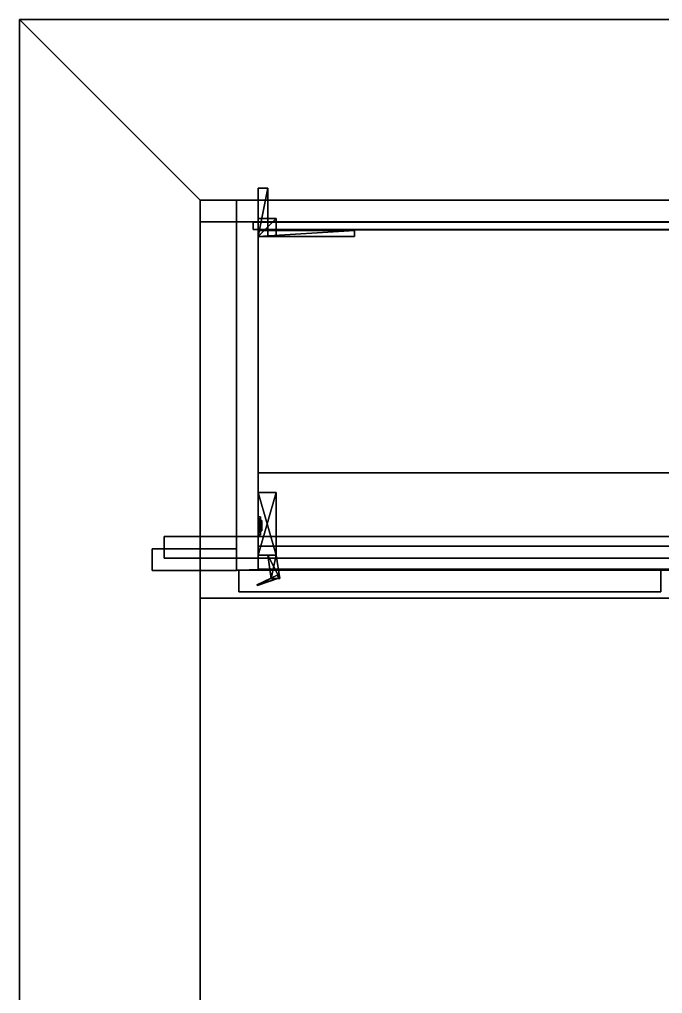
# Model space of a CAD drawing. Extents: x 0 to 5234, y -4951 to 0.
# Drawn here: x 0 to 534, y -808 to 0 of the extents above; entities that cross this region are included whole.
import ezdxf

# ---------------------------------------------------------------- set-up
doc = ezdxf.new("R2010")
doc.units = 0
for name, color, linetype in [('LAYER0', 7, 'CONTINUOUS'), ('LAYER1', 7, 'CONTINUOUS'), ('LAYER100', 7, 'CONTINUOUS'), ('LAYER101', 7, 'CONTINUOUS'), ('LAYER102', 253, 'CONTINUOUS'), ('LAYER103', 253, 'CONTINUOUS'), ('LAYER104', 253, 'CONTINUOUS'), ('LAYER105', 253, 'CONTINUOUS'), ('LAYER39', 7, 'CONTINUOUS'), ('LAYER42', 7, 'CONTINUOUS'), ('LAYER43', 7, 'CONTINUOUS'), ('LAYER47', 7, 'CONTINUOUS'), ('LAYER49', 2, 'CONTINUOUS'), ('LAYER50', 7, 'CONTINUOUS'), ('LAYER51', 253, 'CONTINUOUS'), ('LAYER52', 253, 'CONTINUOUS'), ('LAYER53', 253, 'CONTINUOUS'), ('LAYER54', 253, 'CONTINUOUS'), ('LAYER55', 253, 'CONTINUOUS'), ('LAYER56', 253, 'CONTINUOUS'), ('LAYER73', 7, 'CONTINUOUS'), ('LAYER94', 28, 'CONTINUOUS'), ('LAYER95', 253, 'CONTINUOUS'), ('LAYER96', 28, 'CONTINUOUS'), ('LAYER97', 253, 'CONTINUOUS'), ('LAYER98', 253, 'CONTINUOUS'), ('LAYER99', 7, 'CONTINUOUS')]:
    doc.layers.add(name, color=color, linetype=linetype)

msp = doc.modelspace()

# ---------------------------------------------------------------- linework, layer by layer
at = {"layer": 'LAYER0', "invisible_edges": 1}
for points in [[(5234, 0), (0, -4951), (0, 0), (5234, 0)], [(0, 0, 5), (5234, 0), (0, 0), (0, 0, 5)], [(5234, 0), (0, 0, 5), (5234, 0, 5), (5234, 0)], [(0, 0, 5), (0, -4951), (0, -4951, 5), (0, 0, 5)], [(0, -4951), (0, 0, 5), (0, 0), (0, -4951)], [(5234, -4951, 5), (0, 0, 5), (0, -4951, 5), (5234, -4951, 5)], [(0, 0, 5), (5234, -4951, 5), (5234, 0, 5), (0, 0, 5)], [(0, -4951), (5234, 0), (5234, -4951), (0, -4951)]]:
    msp.add_3dface(points, dxfattribs=at)
at = {"layer": 'LAYER1', "invisible_edges": 1}
for points in [[(150, -150, 5), (0, -3183, 5), (0, 0, 5), (150, -150, 5)], [(0, 0, 5), (150, -150, 2408), (150, -150, 5), (0, 0, 5)], [(150, -150, 2408), (0, 0, 5), (0, 0, 2408), (150, -150, 2408)], [(0, 0, 2408), (0, -3183, 5), (0, -3183, 2408), (0, 0, 2408)], [(0, -3183, 5), (0, 0, 2408), (0, 0, 5), (0, -3183, 5)], [(150, -3033, 2408), (0, 0, 2408), (0, -3183, 2408), (150, -3033, 2408)], [(0, 0, 2408), (150, -3033, 2408), (150, -150, 2408), (0, 0, 2408)], [(0, -3183, 5), (150, -150, 5), (150, -3033, 5), (0, -3183, 5)], [(150, -150, 5), (150, -3033, 2408), (150, -3033, 5), (150, -150, 5)], [(150, -3033, 2408), (150, -150, 5), (150, -150, 2408), (150, -3033, 2408)]]:
    msp.add_3dface(points, dxfattribs=at)
at = {"layer": 'LAYER100', "invisible_edges": 1}
for points in [[(194, -168.2998, 110), (194, -174.2998, 844.5), (194, -168.2998, 844.5), (194, -168.2998, 110)], [(194, -174.2998, 844.5), (194, -168.2998, 110), (194, -174.2998, 110), (194, -174.2998, 844.5)], [(1916, -168.2998, 844.5), (194, -174.2998, 844.5), (1916, -174.2998, 844.5), (1916, -168.2998, 844.5)], [(194, -174.2998, 844.5), (1916, -168.2998, 844.5), (194, -168.2998, 844.5), (194, -174.2998, 844.5)], [(194, -168.2998, 110), (1916, -174.2998, 110), (194, -174.2998, 110), (194, -168.2998, 110)], [(1916, -174.2998, 110), (194, -168.2998, 110), (1916, -168.2998, 110), (1916, -174.2998, 110)], [(1916, -168.2998, 844.5), (194, -168.2998, 110), (194, -168.2998, 844.5), (1916, -168.2998, 844.5)], [(194, -168.2998, 110), (1916, -168.2998, 844.5), (1916, -168.2998, 110), (194, -168.2998, 110)], [(1916, -174.2998, 110), (194, -174.2998, 844.5), (194, -174.2998, 110), (1916, -174.2998, 110)], [(194, -174.2998, 844.5), (1916, -174.2998, 110), (1916, -174.2998, 844.5), (194, -174.2998, 844.5)]]:
    msp.add_3dface(points, dxfattribs=at)
at = {"layer": 'LAYER101', "invisible_edges": 1}
for points in [[(1912, -150, 845), (198, -150, 725), (198, -150, 845), (1912, -150, 845)], [(198, -150, 725), (1912, -150, 845), (1912, -150, 725), (198, -150, 725)], [(198, -168, 845), (198, -150, 725), (198, -168, 725), (198, -168, 845)], [(198, -150, 725), (198, -168, 845), (198, -150, 845), (198, -150, 725)], [(1912, -168, 725), (198, -150, 725), (1912, -150, 725), (1912, -168, 725)], [(198, -150, 725), (1912, -168, 725), (198, -168, 725), (198, -150, 725)], [(198, -168, 845), (1912, -150, 845), (198, -150, 845), (198, -168, 845)], [(1912, -150, 845), (198, -168, 845), (1912, -168, 845), (1912, -150, 845)], [(1912, -168, 725), (198, -168, 845), (198, -168, 725), (1912, -168, 725)], [(198, -168, 845), (1912, -168, 725), (1912, -168, 845), (198, -168, 845)]]:
    msp.add_3dface(points, dxfattribs=at)
at = {"layer": 'LAYER102', "invisible_edges": 1}
for points in [[(110, -439.0688, 845), (180, -439.0688, 95), (110, -439.0688, 95), (110, -439.0688, 845)], [(180, -439.0688, 95), (110, -439.0688, 845), (180, -439.0688, 845), (180, -439.0688, 95)], [(110, -457.0688, 95), (180, -439.0688, 95), (180, -457.0688, 95), (110, -457.0688, 95)], [(180, -439.0688, 95), (110, -457.0688, 95), (110, -439.0688, 95), (180, -439.0688, 95)], [(110, -439.0688, 845), (180, -457.0688, 845), (180, -439.0688, 845), (110, -439.0688, 845)], [(180, -457.0688, 845), (110, -439.0688, 845), (110, -457.0688, 845), (180, -457.0688, 845)], [(110, -457.0688, 95), (110, -439.0688, 845), (110, -439.0688, 95), (110, -457.0688, 95)], [(110, -439.0688, 845), (110, -457.0688, 95), (110, -457.0688, 845), (110, -439.0688, 845)], [(180, -457.0688, 845), (180, -439.0688, 95), (180, -439.0688, 845), (180, -457.0688, 845)], [(180, -439.0688, 95), (180, -457.0688, 845), (180, -457.0688, 95), (180, -439.0688, 95)], [(180, -457.0688, 845), (110, -457.0688, 95), (180, -457.0688, 95), (180, -457.0688, 845)], [(110, -457.0688, 95), (180, -457.0688, 845), (110, -457.0688, 845), (110, -457.0688, 95)]]:
    msp.add_3dface(points, dxfattribs=at)
at = {"layer": 'LAYER103', "invisible_edges": 1}
for points in [[(2850, -150, 845), (150, -480, 845), (150, -150, 845), (2850, -150, 845)], [(150, -480, 845), (2850, -150, 845), (2850, -480, 845), (150, -480, 845)], [(150, -150, 863), (150, -480, 845), (150, -480, 863), (150, -150, 863)], [(150, -480, 845), (150, -150, 863), (150, -150, 845), (150, -480, 845)], [(150, -150, 863), (2850, -150, 845), (150, -150, 845), (150, -150, 863)], [(2850, -150, 845), (150, -150, 863), (2850, -150, 863), (2850, -150, 845)], [(2850, -480, 863), (150, -150, 863), (150, -480, 863), (2850, -480, 863)], [(150, -150, 863), (2850, -480, 863), (2850, -150, 863), (150, -150, 863)], [(2850, -480, 863), (150, -480, 845), (2850, -480, 845), (2850, -480, 863)], [(150, -480, 845), (2850, -480, 863), (150, -480, 863), (150, -480, 845)]]:
    msp.add_3dface(points, dxfattribs=at)
at = {"layer": 'LAYER104', "invisible_edges": 1}
for points in [[(150, -150, 863), (2850, -150, 933), (2850, -150, 863), (150, -150, 863)], [(2850, -150, 933), (150, -150, 863), (150, -150, 933), (2850, -150, 933)], [(150, -168, 933), (2850, -150, 933), (150, -150, 933), (150, -168, 933)], [(2850, -150, 933), (150, -168, 933), (2850, -168, 933), (2850, -150, 933)], [(150, -150, 863), (150, -168, 933), (150, -150, 933), (150, -150, 863)], [(150, -168, 933), (150, -150, 863), (150, -168, 863), (150, -168, 933)], [(2850, -168, 863), (150, -150, 863), (2850, -150, 863), (2850, -168, 863)], [(150, -150, 863), (2850, -168, 863), (150, -168, 863), (150, -150, 863)], [(150, -168, 933), (2850, -168, 863), (2850, -168, 933), (150, -168, 933)], [(2850, -168, 863), (150, -168, 933), (150, -168, 863), (2850, -168, 863)]]:
    msp.add_3dface(points, dxfattribs=at)
at = {"layer": 'LAYER105', "invisible_edges": 1}
for points in [[(120, -429, 5), (1920, -429, 95), (1920, -429, 5), (120, -429, 5)], [(1920, -429, 95), (120, -429, 5), (120, -429, 95), (1920, -429, 95)], [(120, -447, 95), (1920, -429, 95), (120, -429, 95), (120, -447, 95)], [(1920, -429, 95), (120, -447, 95), (1920, -447, 95), (1920, -429, 95)], [(120, -429, 5), (120, -447, 95), (120, -429, 95), (120, -429, 5)], [(120, -447, 95), (120, -429, 5), (120, -447, 5), (120, -447, 95)], [(1920, -447, 5), (120, -429, 5), (1920, -429, 5), (1920, -447, 5)], [(120, -429, 5), (1920, -447, 5), (120, -447, 5), (120, -429, 5)], [(120, -447, 95), (1920, -447, 5), (1920, -447, 95), (120, -447, 95)], [(1920, -447, 5), (120, -447, 95), (120, -447, 5), (1920, -447, 5)]]:
    msp.add_3dface(points, dxfattribs=at)
at = {"layer": 'LAYER39'}
for points, invisible_edges in [([(2972, 0, 5), (150, -150, 5), (0, 0, 5), (2972, 0, 5)], 1), ([(2972, 0, 2408), (2279, 0, 1974), (0, 0, 2408), (2972, 0, 2408)], 3), ([(968, 0, 1974), (0, 0, 2408), (2279, 0, 1974), (968, 0, 1974)], 3), ([(968, 0, 1101), (0, 0, 2408), (968, 0, 1974), (968, 0, 1101)], 3), ([(968, 0, 1101), (0, 0, 5), (0, 0, 2408), (968, 0, 1101)], 5), ([(0, 0, 5), (968, 0, 1101), (2972, 0, 5), (0, 0, 5)], 3), ([(0, 0, 2408), (150, -150, 5), (150, -150, 2408), (0, 0, 2408)], 1), ([(150, -150, 5), (0, 0, 2408), (0, 0, 5), (150, -150, 5)], 1), ([(150, -150, 2408), (2972, 0, 2408), (0, 0, 2408), (150, -150, 2408)], 1), ([(150, -150, 5), (2972, 0, 5), (2822, -150, 5), (150, -150, 5)], 1), ([(2972, 0, 2408), (150, -150, 2408), (2822, -150, 2408), (2972, 0, 2408)], 1), ([(150, -150, 2408), (968, -150, 1974), (2822, -150, 2408), (150, -150, 2408)], 3), ([(150, -150, 2408), (968, -150, 1101), (968, -150, 1974), (150, -150, 2408)], 5), ([(968, -150, 1101), (150, -150, 5), (2279, -150, 1101), (968, -150, 1101)], 3), ([(150, -150, 5), (968, -150, 1101), (150, -150, 2408), (150, -150, 5)], 3), ([(2822, -150, 5), (2279, -150, 1101), (150, -150, 5), (2822, -150, 5)], 3)]:
    msp.add_3dface(points, dxfattribs=dict(at, invisible_edges=invisible_edges))
at = {"layer": 'LAYER42', "invisible_edges": 1}
for points in [[(197.996, -174.6001, 363.667), (869.006, -437, 363.667), (869.006, -174.6001, 363.667), (197.996, -174.6001, 363.667)], [(869.006, -437, 363.667), (197.996, -174.6001, 363.667), (197.996, -437, 363.667), (869.006, -437, 363.667)], [(197.996, -174.6001, 363.667), (197.996, -437, 345.667), (197.996, -437, 363.667), (197.996, -174.6001, 363.667)], [(197.996, -437, 345.667), (197.996, -174.6001, 363.667), (197.996, -174.6001, 345.667), (197.996, -437, 345.667)], [(869.006, -174.6001, 345.667), (197.996, -174.6001, 363.667), (869.006, -174.6001, 363.667), (869.006, -174.6001, 345.667)], [(197.996, -174.6001, 363.667), (869.006, -174.6001, 345.667), (197.996, -174.6001, 345.667), (197.996, -174.6001, 363.667)], [(197.996, -437, 345.667), (869.006, -174.6001, 345.667), (869.006, -437, 345.667), (197.996, -437, 345.667)], [(869.006, -174.6001, 345.667), (197.996, -437, 345.667), (197.996, -174.6001, 345.667), (869.006, -174.6001, 345.667)], [(197.996, -437, 345.667), (869.006, -437, 363.667), (197.996, -437, 363.667), (197.996, -437, 345.667)], [(869.006, -437, 363.667), (197.996, -437, 345.667), (869.006, -437, 345.667), (869.006, -437, 363.667)]]:
    msp.add_3dface(points, dxfattribs=at)
at = {"layer": 'LAYER43', "invisible_edges": 1}
for points in [[(197.996, -174.6001, 613.334), (869.006, -437, 613.334), (869.006, -174.6001, 613.334), (197.996, -174.6001, 613.334)], [(869.006, -437, 613.334), (197.996, -174.6001, 613.334), (197.996, -437, 613.334), (869.006, -437, 613.334)], [(197.996, -174.6001, 613.334), (197.996, -437, 595.334), (197.996, -437, 613.334), (197.996, -174.6001, 613.334)], [(197.996, -437, 595.334), (197.996, -174.6001, 613.334), (197.996, -174.6001, 595.334), (197.996, -437, 595.334)], [(869.006, -174.6001, 595.334), (197.996, -174.6001, 613.334), (869.006, -174.6001, 613.334), (869.006, -174.6001, 595.334)], [(197.996, -174.6001, 613.334), (869.006, -174.6001, 595.334), (197.996, -174.6001, 595.334), (197.996, -174.6001, 613.334)], [(197.996, -437, 595.334), (869.006, -174.6001, 595.334), (869.006, -437, 595.334), (197.996, -437, 595.334)], [(869.006, -174.6001, 595.334), (197.996, -437, 595.334), (197.996, -174.6001, 595.334), (869.006, -174.6001, 595.334)], [(197.996, -437, 595.334), (869.006, -437, 613.334), (197.996, -437, 613.334), (197.996, -437, 595.334)], [(869.006, -437, 613.334), (197.996, -437, 595.334), (869.006, -437, 595.334), (869.006, -437, 613.334)]]:
    msp.add_3dface(points, dxfattribs=at)
at = {"layer": 'LAYER47', "invisible_edges": 1}
for points in [[(180, -150, 95), (198, -457, 95), (180, -457, 95), (180, -150, 95)], [(198, -457, 95), (180, -150, 95), (198, -150, 95), (198, -457, 95)], [(198, -150, 845), (180, -457, 845), (198, -457, 845), (198, -150, 845)], [(180, -457, 845), (198, -150, 845), (180, -150, 845), (180, -457, 845)], [(180, -150, 95), (198, -150, 845), (198, -150, 95), (180, -150, 95)], [(198, -150, 845), (180, -150, 95), (180, -150, 845), (198, -150, 845)], [(180, -457, 845), (180, -150, 95), (180, -457, 95), (180, -457, 845)], [(180, -150, 95), (180, -457, 845), (180, -150, 845), (180, -150, 95)], [(198, -150, 845), (198, -457, 95), (198, -150, 95), (198, -150, 845)], [(198, -457, 95), (198, -150, 845), (198, -457, 845), (198, -457, 95)], [(180, -457, 845), (198, -457, 95), (198, -457, 845), (180, -457, 845)], [(198, -457, 95), (180, -457, 845), (180, -457, 95), (198, -457, 95)]]:
    msp.add_3dface(points, dxfattribs=at)
at = {"layer": 'LAYER49'}
for points in [[(278, -180, 815.5), (278, -175, 815.5), (198, -180, 815.5), (278, -180, 815.5)], [(198, -180, 815.5), (278, -175, 815.5), (198, -175, 815.5), (198, -180, 815.5)], [(198, -180, 815.5), (198, -175, 815.5), (198, -180, 792.5), (198, -180, 815.5)], [(198, -180, 792.5), (198, -175, 815.5), (198, -175, 792.5), (198, -180, 792.5)], [(278, -180, 792.5), (198, -180, 792.5), (278, -175, 792.5), (278, -180, 792.5)], [(278, -175, 792.5), (198, -180, 792.5), (198, -175, 792.5), (278, -175, 792.5)], [(278, -175, 792.5), (198, -175, 792.5), (278, -175, 815.5), (278, -175, 792.5)], [(278, -175, 815.5), (198, -175, 792.5), (198, -175, 815.5), (278, -175, 815.5)], [(278, -180, 792.5), (278, -175, 792.5), (278, -180, 815.5), (278, -180, 792.5)], [(278, -180, 815.5), (278, -175, 792.5), (278, -175, 815.5), (278, -180, 815.5)], [(278, -180, 815.5), (198, -180, 815.5), (278, -180, 792.5), (278, -180, 815.5)], [(278, -180, 792.5), (198, -180, 815.5), (198, -180, 792.5), (278, -180, 792.5)]]:
    msp.add_3dface(points, dxfattribs=at)
at = {"layer": 'LAYER50', "invisible_edges": 1}
for points in [[(198, -175, 815.5), (278, -180, 815.5), (278, -175, 815.5), (198, -175, 815.5)], [(278, -180, 815.5), (198, -175, 815.5), (198, -180, 815.5), (278, -180, 815.5)], [(198, -180, 792.5), (278, -175, 792.5), (278, -180, 792.5), (198, -180, 792.5)], [(278, -175, 792.5), (198, -180, 792.5), (198, -175, 792.5), (278, -175, 792.5)], [(198, -175, 815.5), (198, -180, 792.5), (198, -180, 815.5), (198, -175, 815.5)], [(198, -180, 792.5), (198, -175, 815.5), (198, -175, 792.5), (198, -180, 792.5)], [(278, -175, 792.5), (198, -175, 815.5), (278, -175, 815.5), (278, -175, 792.5)], [(198, -175, 815.5), (278, -175, 792.5), (198, -175, 792.5), (198, -175, 815.5)], [(278, -175, 792.5), (278, -180, 815.5), (278, -180, 792.5), (278, -175, 792.5)], [(278, -180, 815.5), (278, -175, 792.5), (278, -175, 815.5), (278, -180, 815.5)], [(198, -180, 792.5), (278, -180, 815.5), (198, -180, 815.5), (198, -180, 792.5)], [(278, -180, 815.5), (198, -180, 792.5), (278, -180, 792.5), (278, -180, 815.5)]]:
    msp.add_3dface(points, dxfattribs=at)
at = {"layer": 'LAYER51'}
for points in [[(213, -180, 815.5), (213, -165, 815.5), (198, -180, 815.5), (213, -180, 815.5)], [(198, -180, 815.5), (213, -165, 815.5), (198, -165, 815.5), (198, -180, 815.5)], [(198, -180, 815.5), (198, -165, 815.5), (198, -180, 800.5), (198, -180, 815.5)], [(198, -180, 800.5), (198, -165, 815.5), (198, -165, 800.5), (198, -180, 800.5)], [(213, -180, 800.5), (198, -180, 800.5), (213, -165, 800.5), (213, -180, 800.5)], [(213, -165, 800.5), (198, -180, 800.5), (198, -165, 800.5), (213, -165, 800.5)], [(213, -165, 800.5), (198, -165, 800.5), (213, -165, 815.5), (213, -165, 800.5)], [(213, -165, 815.5), (198, -165, 800.5), (198, -165, 815.5), (213, -165, 815.5)], [(213, -180, 800.5), (213, -165, 800.5), (213, -180, 815.5), (213, -180, 800.5)], [(213, -180, 815.5), (213, -165, 800.5), (213, -165, 815.5), (213, -180, 815.5)], [(213, -180, 815.5), (198, -180, 815.5), (213, -180, 800.5), (213, -180, 815.5)], [(213, -180, 800.5), (198, -180, 815.5), (198, -180, 800.5), (213, -180, 800.5)]]:
    msp.add_3dface(points, dxfattribs=at)
at = {"layer": 'LAYER52'}
for points in [[(213, -180, 815.5), (213, -165, 815.5), (198, -180, 815.5), (213, -180, 815.5)], [(198, -180, 815.5), (213, -165, 815.5), (198, -165, 815.5), (198, -180, 815.5)], [(198, -180, 815.5), (198, -165, 815.5), (198, -180, 800.5), (198, -180, 815.5)], [(198, -180, 800.5), (198, -165, 815.5), (198, -165, 800.5), (198, -180, 800.5)], [(213, -180, 800.5), (198, -180, 800.5), (213, -165, 800.5), (213, -180, 800.5)], [(213, -165, 800.5), (198, -180, 800.5), (198, -165, 800.5), (213, -165, 800.5)], [(213, -165, 800.5), (198, -165, 800.5), (213, -165, 815.5), (213, -165, 800.5)], [(213, -165, 815.5), (198, -165, 800.5), (198, -165, 815.5), (213, -165, 815.5)], [(213, -180, 800.5), (213, -165, 800.5), (213, -180, 815.5), (213, -180, 800.5)], [(213, -180, 815.5), (213, -165, 800.5), (213, -165, 815.5), (213, -180, 815.5)], [(213, -180, 815.5), (198, -180, 815.5), (213, -180, 800.5), (213, -180, 815.5)], [(213, -180, 800.5), (198, -180, 815.5), (198, -180, 800.5), (213, -180, 800.5)]]:
    msp.add_3dface(points, dxfattribs=at)
at = {"layer": 'LAYER53'}
for points in [[(213, -180, 815.5), (213, -165, 815.5), (198, -180, 815.5), (213, -180, 815.5)], [(198, -180, 815.5), (213, -165, 815.5), (198, -165, 815.5), (198, -180, 815.5)], [(198, -180, 815.5), (198, -165, 815.5), (198, -180, 800.5), (198, -180, 815.5)], [(198, -180, 800.5), (198, -165, 815.5), (198, -165, 800.5), (198, -180, 800.5)], [(213, -180, 800.5), (198, -180, 800.5), (213, -165, 800.5), (213, -180, 800.5)], [(213, -165, 800.5), (198, -180, 800.5), (198, -165, 800.5), (213, -165, 800.5)], [(213, -165, 800.5), (198, -165, 800.5), (213, -165, 815.5), (213, -165, 800.5)], [(213, -165, 815.5), (198, -165, 800.5), (198, -165, 815.5), (213, -165, 815.5)], [(213, -180, 800.5), (213, -165, 800.5), (213, -180, 815.5), (213, -180, 800.5)], [(213, -180, 815.5), (213, -165, 800.5), (213, -165, 815.5), (213, -180, 815.5)], [(213, -180, 815.5), (198, -180, 815.5), (213, -180, 800.5), (213, -180, 815.5)], [(213, -180, 800.5), (198, -180, 815.5), (198, -180, 800.5), (213, -180, 800.5)]]:
    msp.add_3dface(points, dxfattribs=at)
at = {"layer": 'LAYER54'}
for points in [[(213, -180, 815.5), (213, -165, 815.5), (198, -180, 815.5), (213, -180, 815.5)], [(198, -180, 815.5), (213, -165, 815.5), (198, -165, 815.5), (198, -180, 815.5)], [(198, -180, 815.5), (198, -165, 815.5), (198, -180, 800.5), (198, -180, 815.5)], [(198, -180, 800.5), (198, -165, 815.5), (198, -165, 800.5), (198, -180, 800.5)], [(213, -180, 800.5), (198, -180, 800.5), (213, -165, 800.5), (213, -180, 800.5)], [(213, -165, 800.5), (198, -180, 800.5), (198, -165, 800.5), (213, -165, 800.5)], [(213, -165, 800.5), (198, -165, 800.5), (213, -165, 815.5), (213, -165, 800.5)], [(213, -165, 815.5), (198, -165, 800.5), (198, -165, 815.5), (213, -165, 815.5)], [(213, -180, 800.5), (213, -165, 800.5), (213, -180, 815.5), (213, -180, 800.5)], [(213, -180, 815.5), (213, -165, 800.5), (213, -165, 815.5), (213, -180, 815.5)], [(213, -180, 815.5), (198, -180, 815.5), (213, -180, 800.5), (213, -180, 815.5)], [(213, -180, 800.5), (198, -180, 815.5), (198, -180, 800.5), (213, -180, 800.5)]]:
    msp.add_3dface(points, dxfattribs=at)
at = {"layer": 'LAYER55'}
for points in [[(206, -180, 815.5), (206, -140, 815.5), (198, -180, 815.5), (206, -180, 815.5)], [(198, -180, 815.5), (206, -140, 815.5), (198, -140, 815.5), (198, -180, 815.5)], [(198, -180, 815.5), (198, -140, 815.5), (198, -180, 807.5), (198, -180, 815.5)], [(198, -180, 807.5), (198, -140, 815.5), (198, -140, 807.5), (198, -180, 807.5)], [(206, -180, 807.5), (198, -180, 807.5), (206, -140, 807.5), (206, -180, 807.5)], [(206, -140, 807.5), (198, -180, 807.5), (198, -140, 807.5), (206, -140, 807.5)], [(206, -140, 807.5), (198, -140, 807.5), (206, -140, 815.5), (206, -140, 807.5)], [(206, -140, 815.5), (198, -140, 807.5), (198, -140, 815.5), (206, -140, 815.5)], [(206, -180, 807.5), (206, -140, 807.5), (206, -180, 815.5), (206, -180, 807.5)], [(206, -180, 815.5), (206, -140, 807.5), (206, -140, 815.5), (206, -180, 815.5)], [(206, -180, 815.5), (198, -180, 815.5), (206, -180, 807.5), (206, -180, 815.5)], [(206, -180, 807.5), (198, -180, 815.5), (198, -180, 807.5), (206, -180, 807.5)]]:
    msp.add_3dface(points, dxfattribs=at)
at = {"layer": 'LAYER56'}
for points in [[(278, -180, 815.5), (278, -175, 815.5), (198, -180, 815.5), (278, -180, 815.5)], [(198, -180, 815.5), (278, -175, 815.5), (198, -175, 815.5), (198, -180, 815.5)], [(198, -180, 815.5), (198, -175, 815.5), (198, -180, 799.5), (198, -180, 815.5)], [(198, -180, 799.5), (198, -175, 815.5), (198, -175, 799.5), (198, -180, 799.5)], [(278, -180, 799.5), (198, -180, 799.5), (278, -175, 799.5), (278, -180, 799.5)], [(278, -175, 799.5), (198, -180, 799.5), (198, -175, 799.5), (278, -175, 799.5)], [(278, -175, 799.5), (198, -175, 799.5), (278, -175, 815.5), (278, -175, 799.5)], [(278, -175, 815.5), (198, -175, 799.5), (198, -175, 815.5), (278, -175, 815.5)], [(278, -180, 799.5), (278, -175, 799.5), (278, -180, 815.5), (278, -180, 799.5)], [(278, -180, 815.5), (278, -175, 799.5), (278, -175, 815.5), (278, -180, 815.5)], [(278, -180, 815.5), (198, -180, 815.5), (278, -180, 799.5), (278, -180, 815.5)], [(278, -180, 799.5), (198, -180, 815.5), (198, -180, 799.5), (278, -180, 799.5)]]:
    msp.add_3dface(points, dxfattribs=at)
at = {"layer": 'LAYER73', "invisible_edges": 1}
for points in [[(1912, -150, 96), (198, -457, 96), (198, -150, 96), (1912, -150, 96)], [(198, -457, 96), (1912, -150, 96), (1912, -457, 96), (198, -457, 96)], [(198, -150, 114), (198, -457, 96), (198, -457, 114), (198, -150, 114)], [(198, -457, 96), (198, -150, 114), (198, -150, 96), (198, -457, 96)], [(198, -150, 114), (1912, -150, 96), (198, -150, 96), (198, -150, 114)], [(1912, -150, 96), (198, -150, 114), (1912, -150, 114), (1912, -150, 96)], [(1912, -457, 114), (198, -150, 114), (198, -457, 114), (1912, -457, 114)], [(198, -150, 114), (1912, -457, 114), (1912, -150, 114), (198, -150, 114)], [(1912, -457, 114), (198, -457, 96), (1912, -457, 96), (1912, -457, 114)], [(198, -457, 96), (1912, -457, 114), (198, -457, 114), (198, -457, 96)]]:
    msp.add_3dface(points, dxfattribs=at)
at = {"layer": 'LAYER94'}
for points, invisible_edges in [([(189.4894, -456.75, 193.0251), (188.4999, -456.75, 198), (190.4999, -456.75, 198), (190.4999, -456.75, 192.5)], 10), ([(188.4999, -456.75, 198), (189.4894, -456.75, 202.9749), (190.4999, -456.75, 203.5), (190.4999, -456.75, 198)], 10), ([(192.3075, -456.75, 188.8076), (189.4894, -456.75, 193.0251), (190.4999, -456.75, 192.5), (193.9999, -456.75, 192.5)], 10), ([(189.4894, -456.75, 202.9749), (192.3075, -456.75, 207.1924), (193.9999, -456.75, 203.5), (190.4999, -456.75, 203.5)], 10), ([(190.4999, -456.5, 203.5), (190.4999, -456.5, 192.5), (197.4999, -456.5, 192.5), (197.2903, -456.5, 203.3167)], 4), ([(196.525, -456.75, 185.9896), (192.3075, -456.75, 188.8076), (193.9999, -456.75, 192.5), (197.4999, -456.75, 192.5)], 10), ([(192.3075, -456.75, 207.1924), (196.525, -456.75, 210.0104), (197.4999, -456.75, 203.5), (193.9999, -456.75, 203.5)], 10), ([(201.4999, -456.75, 185), (196.525, -456.75, 185.9896), (197.4999, -456.75, 192.5), (201.4999, -456.75, 189)], 2), ([(196.525, -456.75, 210.0104), (201.4999, -456.75, 211), (201.4999, -456.75, 207), (197.4999, -456.75, 203.5)], 8), ([(197.2903, -456.5, 203.3167), (197.4999, -456.5, 192.5), (201.4999, -456.5, 189), (201.4999, -456.5, 207)], 5), ([(219.4999, -456, 177), (214.4999, -456, 189), (201.4999, -456, 189), (201.4999, -456, 177)], 1), ([(219.4999, -456, 219), (214.4999, -456, 207), (201.4999, -456, 207), (201.4999, -456, 219)], 1), ([(201.4999, -456.5, 207), (201.4999, -456.5, 189), (214.4999, -456.5, 189), (214.4999, -456.5, 207)], 1), ([(219.4999, -456, 219), (219.4999, -456, 177), (214.4999, -456, 189), (214.4999, -456, 207)], 10)]:
    msp.add_3dface(points, dxfattribs=dict(at, invisible_edges=invisible_edges))
for points in [[(219.4999, -456, 177), (201.4999, -456, 177), (201.4999, -456, 177), (219.4999, -456, 177)], [(219.4999, -456, 219), (201.4999, -456, 219), (201.4999, -456, 219), (219.4999, -456, 219)], [(214.4999, -456, 189), (214.4999, -457, 189), (201.4999, -457, 189), (201.4999, -456, 189)], [(201.4999, -456, 189), (201.4999, -457, 189), (201.4999, -457, 177), (201.4999, -456, 177)], [(201.4999, -456, 177), (201.4999, -457, 177), (219.4999, -457, 177), (219.4999, -456, 177)], [(214.4999, -456, 207), (214.4999, -457, 207), (201.4999, -457, 207), (201.4999, -456, 207)], [(201.4999, -456, 207), (201.4999, -457, 207), (201.4999, -457, 219), (201.4999, -456, 219)], [(201.4999, -456, 219), (201.4999, -457, 219), (219.4999, -457, 219), (219.4999, -456, 219)], [(201.4999, -457, 189), (201.4999, -457, 177), (201.4999, -457, 189)], [(201.4999, -457, 207), (201.4999, -457, 219), (201.4999, -457, 207)], [(219.4999, -457, 177), (201.4999, -457, 177), (201.4999, -457, 219), (219.4999, -457, 219)], [(214.4999, -456, 189), (214.4999, -457, 189), (214.4999, -457, 207), (214.4999, -456, 207)], [(214.4999, -457, 189), (214.4999, -457, 207), (214.4999, -457, 189)], [(219.4999, -456, 219), (219.4999, -457, 219), (219.4999, -456, 219)], [(219.4999, -457, 177), (219.4999, -457, 219), (219.4999, -456, 219), (219.4999, -456, 177)]]:
    msp.add_3dface(points, dxfattribs=at)
at = {"layer": 'LAYER95'}
for points in [[(198, -392.5, 191.2174), (212.9215, -444.5, 191.2174), (198, -444.5, 191.2174), (198, -392.5, 191.2174)], [(212.9215, -392.5, 191.2174), (212.9215, -444.5, 191.2174), (198, -392.5, 191.2174), (212.9215, -392.5, 191.2174)], [(198, -392.5, 204.7826), (212.9215, -392.5, 191.2174), (198, -392.5, 191.2174), (198, -392.5, 204.7826)], [(212.9215, -392.5, 204.7826), (212.9215, -392.5, 191.2174), (198, -392.5, 204.7826), (212.9215, -392.5, 204.7826)], [(198, -444.5, 204.7826), (212.9215, -392.5, 204.7826), (198, -392.5, 204.7826), (198, -444.5, 204.7826)], [(212.9215, -444.5, 204.7826), (212.9215, -392.5, 204.7826), (198, -444.5, 204.7826), (212.9215, -444.5, 204.7826)], [(212.9215, -392.5, 191.2174), (212.9215, -444.5, 204.7826), (212.9215, -444.5, 191.2174), (212.9215, -392.5, 191.2174)], [(212.9215, -392.5, 204.7826), (212.9215, -444.5, 204.7826), (212.9215, -392.5, 191.2174), (212.9215, -392.5, 204.7826)], [(198, -412.5, 224), (198, -427.5, 224), (199.9895, -427.5, 224), (198, -412.5, 224)], [(199.9895, -412.5, 224), (198, -412.5, 224), (199.9895, -427.5, 224), (199.9895, -412.5, 224)], [(198, -412.5, 172), (198, -412.5, 224), (199.9895, -412.5, 224), (198, -412.5, 172)], [(199.9895, -412.5, 172), (198, -412.5, 172), (199.9895, -412.5, 224), (199.9895, -412.5, 172)], [(198, -427.5, 172), (198, -412.5, 172), (199.9895, -412.5, 172), (198, -427.5, 172)], [(199.9895, -427.5, 172), (198, -427.5, 172), (199.9895, -412.5, 172), (199.9895, -427.5, 172)], [(199.9895, -412.5, 224), (199.9895, -427.5, 224), (199.9895, -427.5, 172), (199.9895, -412.5, 224)], [(199.9895, -412.5, 172), (199.9895, -412.5, 224), (199.9895, -427.5, 172), (199.9895, -412.5, 172)], [(199.9895, -420, 211.2909), (200.9843, -415.7573, 216.087), (200.9843, -420, 211.2909), (199.9895, -420, 211.2909)], [(199.9895, -415.7573, 216.087), (200.9843, -415.7573, 216.087), (199.9895, -420, 211.2909), (199.9895, -415.7573, 216.087)], [(199.9895, -415.7573, 216.087), (200.9843, -420, 220.883), (200.9843, -415.7573, 216.087), (199.9895, -415.7573, 216.087)], [(199.9895, -420, 220.883), (200.9843, -420, 220.883), (199.9895, -415.7573, 216.087), (199.9895, -420, 220.883)], [(199.9895, -420, 211.2909), (199.9895, -415.7573, 216.087), (199.9895, -420, 220.883), (199.9895, -420, 211.2909)], [(199.9895, -420, 175.117), (200.9843, -415.7573, 179.913), (200.9843, -420, 175.117), (199.9895, -420, 175.117)], [(199.9895, -415.7573, 179.913), (200.9843, -415.7573, 179.913), (199.9895, -420, 175.117), (199.9895, -415.7573, 179.913)], [(199.9895, -415.7573, 179.913), (200.9843, -420, 184.7091), (200.9843, -415.7573, 179.913), (199.9895, -415.7573, 179.913)], [(199.9895, -420, 184.7091), (200.9843, -420, 184.7091), (199.9895, -415.7573, 179.913), (199.9895, -420, 184.7091)], [(199.9895, -420, 175.117), (199.9895, -415.7573, 179.913), (199.9895, -420, 184.7091), (199.9895, -420, 175.117)], [(199.9895, -424.2427, 216.087), (200.9843, -420, 211.2909), (200.9843, -424.2427, 216.087), (199.9895, -424.2427, 216.087)], [(199.9895, -420, 211.2909), (200.9843, -420, 211.2909), (199.9895, -424.2427, 216.087), (199.9895, -420, 211.2909)], [(199.9895, -424.2427, 216.087), (199.9895, -420, 211.2909), (199.9895, -420, 220.883), (199.9895, -424.2427, 216.087)], [(199.9895, -424.2427, 216.087), (200.9843, -420, 220.883), (199.9895, -420, 220.883), (199.9895, -424.2427, 216.087)], [(200.9843, -424.2427, 216.087), (200.9843, -420, 220.883), (199.9895, -424.2427, 216.087), (200.9843, -424.2427, 216.087)], [(199.9895, -424.2427, 179.913), (200.9843, -420, 175.117), (200.9843, -424.2427, 179.913), (199.9895, -424.2427, 179.913)], [(199.9895, -420, 175.117), (200.9843, -420, 175.117), (199.9895, -424.2427, 179.913), (199.9895, -420, 175.117)], [(199.9895, -424.2427, 179.913), (199.9895, -420, 175.117), (199.9895, -420, 184.7091), (199.9895, -424.2427, 179.913)], [(199.9895, -424.2427, 179.913), (200.9843, -420, 184.7091), (199.9895, -420, 184.7091), (199.9895, -424.2427, 179.913)], [(200.9843, -424.2427, 179.913), (200.9843, -420, 184.7091), (199.9895, -424.2427, 179.913), (200.9843, -424.2427, 179.913)], [(200.9843, -424.2427, 216.087), (200.9843, -415.7573, 216.087), (200.9843, -420, 220.883), (200.9843, -424.2427, 216.087)], [(200.9843, -420, 211.2909), (200.9843, -415.7573, 216.087), (200.9843, -424.2427, 216.087), (200.9843, -420, 211.2909)], [(200.9843, -424.2427, 179.913), (200.9843, -415.7573, 179.913), (200.9843, -420, 184.7091), (200.9843, -424.2427, 179.913)], [(200.9843, -420, 175.117), (200.9843, -415.7573, 179.913), (200.9843, -424.2427, 179.913), (200.9843, -420, 175.117)], [(199.9895, -427.5, 224), (198, -427.5, 224), (198, -427.5, 172), (199.9895, -427.5, 224)], [(199.9895, -427.5, 172), (199.9895, -427.5, 224), (198, -427.5, 172), (199.9895, -427.5, 172)], [(205.9581, -444.5, 191.2174), (215.9058, -463.8652, 191.2174), (208.9424, -463.8652, 191.2174), (205.9581, -444.5, 191.2174)], [(212.9215, -444.5, 191.2174), (215.9058, -463.8652, 191.2174), (205.9581, -444.5, 191.2174), (212.9215, -444.5, 191.2174)], [(208.9424, -463.8652, 204.7826), (212.9215, -444.5, 204.7826), (205.9581, -444.5, 204.7826), (208.9424, -463.8652, 204.7826)], [(215.9058, -463.8652, 204.7826), (212.9215, -444.5, 204.7826), (208.9424, -463.8652, 204.7826), (215.9058, -463.8652, 204.7826)], [(212.9215, -444.5, 191.2174), (215.9058, -463.8652, 204.7826), (215.9058, -463.8652, 191.2174), (212.9215, -444.5, 191.2174)], [(212.9215, -444.5, 204.7826), (215.9058, -463.8652, 204.7826), (212.9215, -444.5, 191.2174), (212.9215, -444.5, 204.7826)], [(213.6919, -461.0752, 192.3477), (197.4093, -469.5, 192.3477), (196.9182, -468.9229, 192.3477), (213.6919, -461.0752, 192.3477)], [(196.9182, -468.9229, 203.652), (215.1821, -463.4556, 203.652), (213.6919, -461.0752, 203.652), (196.9182, -468.9229, 203.652)], [(197.4093, -469.5, 203.652), (215.1821, -463.4556, 203.652), (196.9182, -468.9229, 203.652), (197.4093, -469.5, 203.652)], [(215.1821, -463.4556, 192.3477), (197.4093, -469.5, 192.3477), (213.6919, -461.0752, 192.3477), (215.1821, -463.4556, 192.3477)], [(215.1821, -463.4556, 192.3477), (197.4093, -469.5, 203.652), (197.4093, -469.5, 192.3477), (215.1821, -463.4556, 192.3477)], [(215.1821, -463.4556, 203.652), (197.4093, -469.5, 203.652), (215.1821, -463.4556, 192.3477), (215.1821, -463.4556, 203.652)]]:
    msp.add_3dface(points, dxfattribs=at)
at = {"layer": 'LAYER96'}
for points, invisible_edges in [([(189.4894, -456.75, 737.0251), (188.4999, -456.75, 742), (190.4999, -456.75, 742), (190.4999, -456.75, 736.5)], 10), ([(188.4999, -456.75, 742), (189.4894, -456.75, 746.9749), (190.4999, -456.75, 747.5), (190.4999, -456.75, 742)], 10), ([(192.3075, -456.75, 732.8076), (189.4894, -456.75, 737.0251), (190.4999, -456.75, 736.5), (193.9999, -456.75, 736.5)], 10), ([(189.4894, -456.75, 746.9749), (192.3075, -456.75, 751.1924), (193.9999, -456.75, 747.5), (190.4999, -456.75, 747.5)], 10), ([(190.4999, -456.5, 747.5), (190.4999, -456.5, 736.5), (197.4999, -456.5, 736.5), (197.2903, -456.5, 747.3167)], 4), ([(196.525, -456.75, 729.9896), (192.3075, -456.75, 732.8076), (193.9999, -456.75, 736.5), (197.4999, -456.75, 736.5)], 10), ([(192.3075, -456.75, 751.1924), (196.525, -456.75, 754.0104), (197.4999, -456.75, 747.5), (193.9999, -456.75, 747.5)], 10), ([(201.4999, -456.75, 729), (196.525, -456.75, 729.9896), (197.4999, -456.75, 736.5), (201.4999, -456.75, 733)], 2), ([(196.525, -456.75, 754.0104), (201.4999, -456.75, 755), (201.4999, -456.75, 751), (197.4999, -456.75, 747.5)], 8), ([(197.2903, -456.5, 747.3167), (197.4999, -456.5, 736.5), (201.4999, -456.5, 733), (201.4999, -456.5, 751)], 5), ([(219.4999, -456, 721), (214.4999, -456, 733), (201.4999, -456, 733), (201.4999, -456, 721)], 1), ([(219.4999, -456, 763), (214.4999, -456, 751), (201.4999, -456, 751), (201.4999, -456, 763)], 1), ([(201.4999, -456.5, 751), (201.4999, -456.5, 733), (214.4999, -456.5, 733), (214.4999, -456.5, 751)], 1), ([(219.4999, -456, 763), (219.4999, -456, 721), (214.4999, -456, 733), (214.4999, -456, 751)], 10)]:
    msp.add_3dface(points, dxfattribs=dict(at, invisible_edges=invisible_edges))
for points in [[(219.4999, -456, 721), (201.4999, -456, 721), (201.4999, -456, 721), (219.4999, -456, 721)], [(219.4999, -456, 763), (201.4999, -456, 763), (201.4999, -456, 763), (219.4999, -456, 763)], [(214.4999, -456, 733), (214.4999, -457, 733), (201.4999, -457, 733), (201.4999, -456, 733)], [(201.4999, -456, 733), (201.4999, -457, 733), (201.4999, -457, 721), (201.4999, -456, 721)], [(201.4999, -456, 721), (201.4999, -457, 721), (219.4999, -457, 721), (219.4999, -456, 721)], [(214.4999, -456, 751), (214.4999, -457, 751), (201.4999, -457, 751), (201.4999, -456, 751)], [(201.4999, -456, 751), (201.4999, -457, 751), (201.4999, -457, 763), (201.4999, -456, 763)], [(201.4999, -456, 763), (201.4999, -457, 763), (219.4999, -457, 763), (219.4999, -456, 763)], [(201.4999, -457, 733), (201.4999, -457, 721), (201.4999, -457, 733)], [(201.4999, -457, 751), (201.4999, -457, 763), (201.4999, -457, 751)], [(219.4999, -457, 721), (201.4999, -457, 721), (201.4999, -457, 763), (219.4999, -457, 763)], [(214.4999, -456, 733), (214.4999, -457, 733), (214.4999, -457, 751), (214.4999, -456, 751)], [(214.4999, -457, 733), (214.4999, -457, 751), (214.4999, -457, 733)], [(219.4999, -456, 763), (219.4999, -457, 763), (219.4999, -456, 763)], [(219.4999, -457, 721), (219.4999, -457, 763), (219.4999, -456, 763), (219.4999, -456, 721)]]:
    msp.add_3dface(points, dxfattribs=at)
at = {"layer": 'LAYER97'}
for points in [[(198, -392.5, 735.2174), (212.9215, -444.5, 735.2174), (198, -444.5, 735.2174), (198, -392.5, 735.2174)], [(212.9215, -392.5, 735.2174), (212.9215, -444.5, 735.2174), (198, -392.5, 735.2174), (212.9215, -392.5, 735.2174)], [(198, -392.5, 748.7826), (212.9215, -392.5, 735.2174), (198, -392.5, 735.2174), (198, -392.5, 748.7826)], [(212.9215, -392.5, 748.7826), (212.9215, -392.5, 735.2174), (198, -392.5, 748.7826), (212.9215, -392.5, 748.7826)], [(198, -444.5, 748.7826), (212.9215, -392.5, 748.7826), (198, -392.5, 748.7826), (198, -444.5, 748.7826)], [(212.9215, -444.5, 748.7826), (212.9215, -392.5, 748.7826), (198, -444.5, 748.7826), (212.9215, -444.5, 748.7826)], [(212.9215, -392.5, 735.2174), (212.9215, -444.5, 748.7826), (212.9215, -444.5, 735.2174), (212.9215, -392.5, 735.2174)], [(212.9215, -392.5, 748.7826), (212.9215, -444.5, 748.7826), (212.9215, -392.5, 735.2174), (212.9215, -392.5, 748.7826)], [(198, -412.5, 768), (198, -427.5, 768), (199.9895, -427.5, 768), (198, -412.5, 768)], [(199.9895, -412.5, 768), (198, -412.5, 768), (199.9895, -427.5, 768), (199.9895, -412.5, 768)], [(198, -412.5, 716), (198, -412.5, 768), (199.9895, -412.5, 768), (198, -412.5, 716)], [(199.9895, -412.5, 716), (198, -412.5, 716), (199.9895, -412.5, 768), (199.9895, -412.5, 716)], [(198, -427.5, 716), (198, -412.5, 716), (199.9895, -412.5, 716), (198, -427.5, 716)], [(199.9895, -427.5, 716), (198, -427.5, 716), (199.9895, -412.5, 716), (199.9895, -427.5, 716)], [(199.9895, -412.5, 768), (199.9895, -427.5, 768), (199.9895, -427.5, 716), (199.9895, -412.5, 768)], [(199.9895, -412.5, 716), (199.9895, -412.5, 768), (199.9895, -427.5, 716), (199.9895, -412.5, 716)], [(199.9895, -420, 755.291), (200.9843, -415.7573, 760.087), (200.9843, -420, 755.291), (199.9895, -420, 755.291)], [(199.9895, -415.7573, 760.087), (200.9843, -415.7573, 760.087), (199.9895, -420, 755.291), (199.9895, -415.7573, 760.087)], [(199.9895, -415.7573, 760.087), (200.9843, -420, 764.883), (200.9843, -415.7573, 760.087), (199.9895, -415.7573, 760.087)], [(199.9895, -420, 764.883), (200.9843, -420, 764.883), (199.9895, -415.7573, 760.087), (199.9895, -420, 764.883)], [(199.9895, -420, 755.291), (199.9895, -415.7573, 760.087), (199.9895, -420, 764.883), (199.9895, -420, 755.291)], [(199.9895, -420, 719.117), (200.9843, -415.7573, 723.913), (200.9843, -420, 719.117), (199.9895, -420, 719.117)], [(199.9895, -415.7573, 723.913), (200.9843, -415.7573, 723.913), (199.9895, -420, 719.117), (199.9895, -415.7573, 723.913)], [(199.9895, -415.7573, 723.913), (200.9843, -420, 728.709), (200.9843, -415.7573, 723.913), (199.9895, -415.7573, 723.913)], [(199.9895, -420, 728.709), (200.9843, -420, 728.709), (199.9895, -415.7573, 723.913), (199.9895, -420, 728.709)], [(199.9895, -420, 719.117), (199.9895, -415.7573, 723.913), (199.9895, -420, 728.709), (199.9895, -420, 719.117)], [(199.9895, -424.2427, 760.087), (200.9843, -420, 755.291), (200.9843, -424.2427, 760.087), (199.9895, -424.2427, 760.087)], [(199.9895, -420, 755.291), (200.9843, -420, 755.291), (199.9895, -424.2427, 760.087), (199.9895, -420, 755.291)], [(199.9895, -424.2427, 760.087), (199.9895, -420, 755.291), (199.9895, -420, 764.883), (199.9895, -424.2427, 760.087)], [(199.9895, -424.2427, 760.087), (200.9843, -420, 764.883), (199.9895, -420, 764.883), (199.9895, -424.2427, 760.087)], [(200.9843, -424.2427, 760.087), (200.9843, -420, 764.883), (199.9895, -424.2427, 760.087), (200.9843, -424.2427, 760.087)], [(199.9895, -424.2427, 723.913), (200.9843, -420, 719.117), (200.9843, -424.2427, 723.913), (199.9895, -424.2427, 723.913)], [(199.9895, -420, 719.117), (200.9843, -420, 719.117), (199.9895, -424.2427, 723.913), (199.9895, -420, 719.117)], [(199.9895, -424.2427, 723.913), (199.9895, -420, 719.117), (199.9895, -420, 728.709), (199.9895, -424.2427, 723.913)], [(199.9895, -424.2427, 723.913), (200.9843, -420, 728.709), (199.9895, -420, 728.709), (199.9895, -424.2427, 723.913)], [(200.9843, -424.2427, 723.913), (200.9843, -420, 728.709), (199.9895, -424.2427, 723.913), (200.9843, -424.2427, 723.913)], [(200.9843, -424.2427, 760.087), (200.9843, -415.7573, 760.087), (200.9843, -420, 764.883), (200.9843, -424.2427, 760.087)], [(200.9843, -420, 755.291), (200.9843, -415.7573, 760.087), (200.9843, -424.2427, 760.087), (200.9843, -420, 755.291)], [(200.9843, -424.2427, 723.913), (200.9843, -415.7573, 723.913), (200.9843, -420, 728.709), (200.9843, -424.2427, 723.913)], [(200.9843, -420, 719.117), (200.9843, -415.7573, 723.913), (200.9843, -424.2427, 723.913), (200.9843, -420, 719.117)], [(199.9895, -427.5, 768), (198, -427.5, 768), (198, -427.5, 716), (199.9895, -427.5, 768)], [(199.9895, -427.5, 716), (199.9895, -427.5, 768), (198, -427.5, 716), (199.9895, -427.5, 716)], [(205.9581, -444.5, 735.2174), (215.9058, -463.8652, 735.2174), (208.9424, -463.8652, 735.2174), (205.9581, -444.5, 735.2174)], [(212.9215, -444.5, 735.2174), (215.9058, -463.8652, 735.2174), (205.9581, -444.5, 735.2174), (212.9215, -444.5, 735.2174)], [(208.9424, -463.8652, 748.7826), (212.9215, -444.5, 748.7826), (205.9581, -444.5, 748.7826), (208.9424, -463.8652, 748.7826)], [(215.9058, -463.8652, 748.7826), (212.9215, -444.5, 748.7826), (208.9424, -463.8652, 748.7826), (215.9058, -463.8652, 748.7826)], [(212.9215, -444.5, 735.2174), (215.9058, -463.8652, 748.7826), (215.9058, -463.8652, 735.2174), (212.9215, -444.5, 735.2174)], [(212.9215, -444.5, 748.7826), (215.9058, -463.8652, 748.7826), (212.9215, -444.5, 735.2174), (212.9215, -444.5, 748.7826)], [(213.6919, -461.0752, 736.3477), (197.4093, -469.5, 736.3477), (196.9182, -468.9229, 736.3477), (213.6919, -461.0752, 736.3477)], [(196.9182, -468.9229, 747.652), (215.1821, -463.4556, 747.652), (213.6919, -461.0752, 747.652), (196.9182, -468.9229, 747.652)], [(197.4093, -469.5, 747.652), (215.1821, -463.4556, 747.652), (196.9182, -468.9229, 747.652), (197.4093, -469.5, 747.652)], [(215.1821, -463.4556, 736.3477), (197.4093, -469.5, 736.3477), (213.6919, -461.0752, 736.3477), (215.1821, -463.4556, 736.3477)], [(215.1821, -463.4556, 736.3477), (197.4093, -469.5, 747.652), (197.4093, -469.5, 736.3477), (215.1821, -463.4556, 736.3477)], [(215.1821, -463.4556, 747.652), (197.4093, -469.5, 747.652), (215.1821, -463.4556, 736.3477), (215.1821, -463.4556, 747.652)]]:
    msp.add_3dface(points, dxfattribs=at)
at = {"layer": 'LAYER98', "invisible_edges": 1}
for points in [[(532.0028, -457, 98), (182.0028, -457, 842), (532.0028, -457, 842), (532.0028, -457, 98)], [(182.0028, -457, 842), (532.0028, -457, 98), (182.0028, -457, 98), (182.0028, -457, 842)], [(532.0028, -457, 98), (182.0028, -475, 98), (182.0028, -457, 98), (532.0028, -457, 98)], [(182.0028, -475, 98), (532.0028, -457, 98), (532.0028, -475, 98), (182.0028, -475, 98)], [(182.0028, -475, 98), (182.0028, -457, 842), (182.0028, -457, 98), (182.0028, -475, 98)], [(182.0028, -457, 842), (182.0028, -475, 98), (182.0028, -475, 842), (182.0028, -457, 842)], [(532.0028, -475, 842), (182.0028, -457, 842), (182.0028, -475, 842), (532.0028, -475, 842)], [(182.0028, -457, 842), (532.0028, -475, 842), (532.0028, -457, 842), (182.0028, -457, 842)], [(532.0028, -475, 842), (532.0028, -457, 98), (532.0028, -457, 842), (532.0028, -475, 842)], [(532.0028, -457, 98), (532.0028, -475, 842), (532.0028, -475, 98), (532.0028, -457, 98)], [(182.0028, -475, 98), (532.0028, -475, 842), (182.0028, -475, 842), (182.0028, -475, 98)], [(532.0028, -475, 842), (182.0028, -475, 98), (532.0028, -475, 98), (532.0028, -475, 842)]]:
    msp.add_3dface(points, dxfattribs=at)
at = {"layer": 'LAYER99', "invisible_edges": 1}
for points in [[(1912, -376, 826.5), (198, -456, 826.5), (198, -376, 826.5), (1912, -376, 826.5)], [(198, -456, 826.5), (1912, -376, 826.5), (1912, -456, 826.5), (198, -456, 826.5)], [(198, -376, 844.5), (198, -456, 826.5), (198, -456, 844.5), (198, -376, 844.5)], [(198, -456, 826.5), (198, -376, 844.5), (198, -376, 826.5), (198, -456, 826.5)], [(198, -376, 844.5), (1912, -376, 826.5), (198, -376, 826.5), (198, -376, 844.5)], [(1912, -376, 826.5), (198, -376, 844.5), (1912, -376, 844.5), (1912, -376, 826.5)], [(1912, -456, 844.5), (198, -376, 844.5), (198, -456, 844.5), (1912, -456, 844.5)], [(198, -376, 844.5), (1912, -456, 844.5), (1912, -376, 844.5), (198, -376, 844.5)], [(1912, -456, 844.5), (198, -456, 826.5), (1912, -456, 826.5), (1912, -456, 844.5)], [(198, -456, 826.5), (1912, -456, 844.5), (198, -456, 844.5), (198, -456, 826.5)]]:
    msp.add_3dface(points, dxfattribs=at)

# ---------------------------------------------------------------- meshes
at = {"layer": 'LAYER94'}
mesh = msp.add_polymesh((2, 9), dxfattribs=at)
for k, corner in enumerate([(201.4999, -456.75, 185), (196.525, -456.75, 185.9896), (192.3075, -456.75, 188.8076), (189.4894, -456.75, 193.0251), (188.4999, -456.75, 198), (189.4894, -456.75, 202.9749), (192.3075, -456.75, 207.1924), (196.525, -456.75, 210.0104), (201.4999, -456.75, 211), (201.4999, -457, 185), (196.525, -457, 185.9896), (192.3075, -457, 188.8076), (189.4894, -457, 193.0251), (188.4999, -457, 198), (189.4894, -457, 202.9749), (192.3075, -457, 207.1924), (196.525, -457, 210.0104), (201.4999, -457, 211)]):
    mesh.set_mesh_vertex(divmod(k, 9), corner)
at = {"layer": 'LAYER96'}
mesh = msp.add_polymesh((2, 9), dxfattribs=at)
for k, corner in enumerate([(201.4999, -456.75, 729), (196.525, -456.75, 729.9896), (192.3075, -456.75, 732.8076), (189.4894, -456.75, 737.0251), (188.4999, -456.75, 742), (189.4894, -456.75, 746.9749), (192.3075, -456.75, 751.1924), (196.525, -456.75, 754.0104), (201.4999, -456.75, 755), (201.4999, -457, 729), (196.525, -457, 729.9896), (192.3075, -457, 732.8076), (189.4894, -457, 737.0251), (188.4999, -457, 742), (189.4894, -457, 746.9749), (192.3075, -457, 751.1924), (196.525, -457, 754.0104), (201.4999, -457, 755)]):
    mesh.set_mesh_vertex(divmod(k, 9), corner)

doc.saveas('drawing.dxf')
